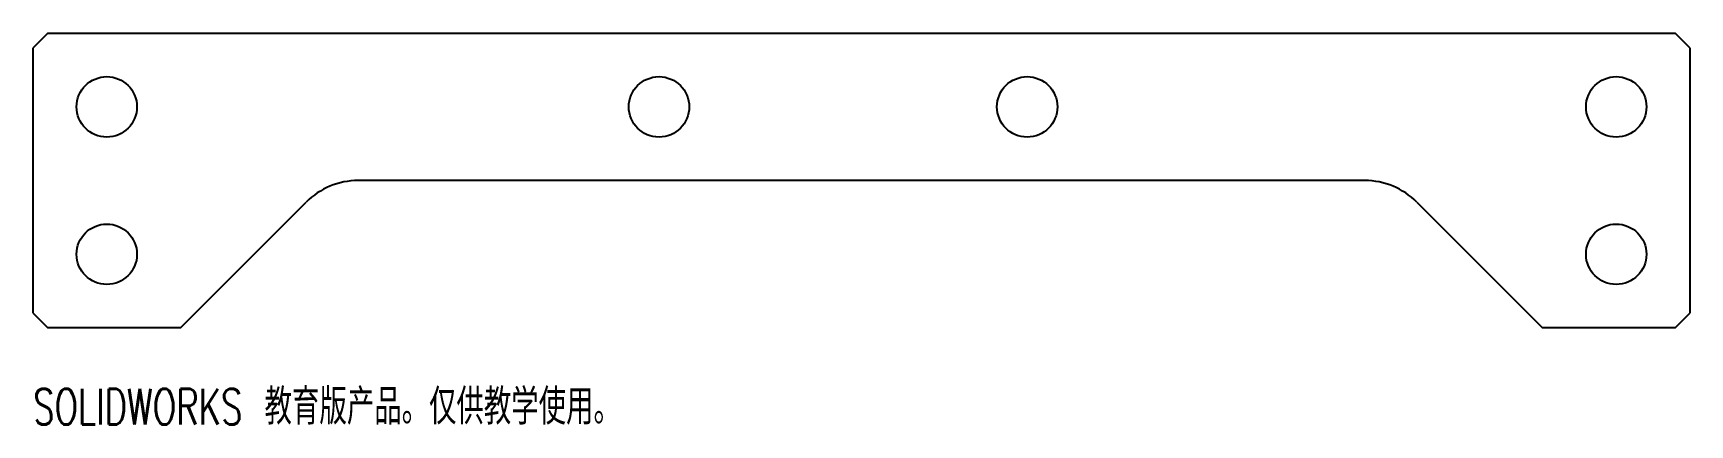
# Model space of a CAD drawing. Header units: millimetres. Extents: x -85 to 140, y -43 to 10.
import ezdxf

# ---------------------------------------------------------------- set-up
doc = ezdxf.new("R2010")
doc.units = ezdxf.units.MM
doc.styles.add('SLDTEXTSTYLE0', font='TXT', dxfattribs={"width": 0.7, "bigfont": 'bigfont'})

msp = doc.modelspace()

# ---------------------------------------------------------------- linework, layer by layer
at = {"color": 7, "linetype": 'Continuous', "lineweight": 25}
for p, q in [((-83, 10), (-85, 8)), ((-83, 10), (138, 10)), ((140, 8), (138, 10)), ((-85, -28), (-85, 8)), ((140, 8), (140, -28)), ((95.86, -10), (-40.86, -10)), ((-65, -30), (-47.93, -12.93)), ((102.93, -12.93), (120, -30)), ((-85, -28), (-83, -30)), ((138, -30), (140, -28)), ((-65, -30), (-83, -30)), ((138, -30), (120, -30))]:
    msp.add_line(p, q, dxfattribs=at)
for centre in [(-75, 0), (0, 0), (50, 0), (130, 0), (-75, -20), (130, -20)]:
    msp.add_circle(centre, 4.1, dxfattribs=at)
for centre, start, end in [((-40.86, -20), 90, 135), ((95.86, -20), 45, 90)]:
    msp.add_arc(centre, 10, start, end, dxfattribs=at)

# ---------------------------------------------------------------- texts
at = {"color": 7, "linetype": 'Continuous', "insert": (-85, -38.27), "char_height": 4.8336, "attachment_point": 1, "style": 'SLDTEXTSTYLE0'}
msp.add_mtext('SOLIDWORKS 教育版产品。仅供教学使用。', dxfattribs=at)

doc.saveas('drawing.dxf')
